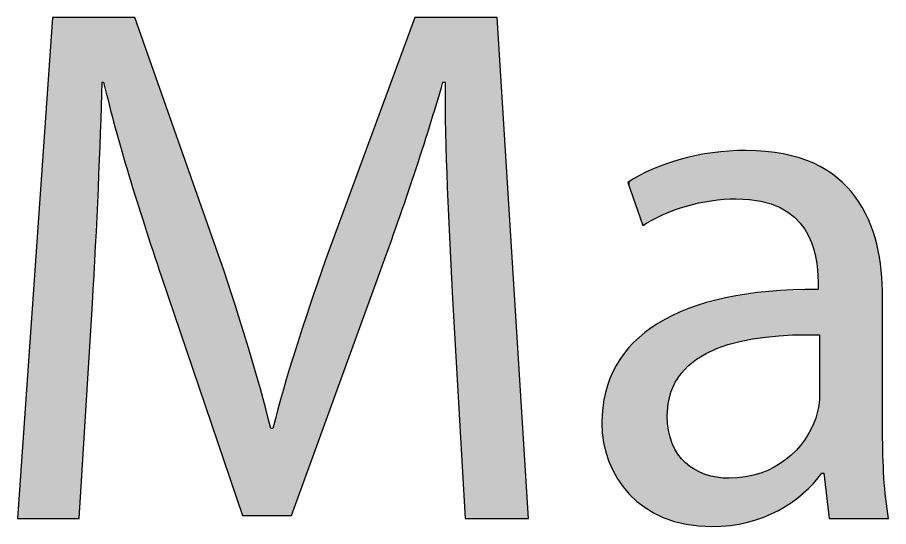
# Model space of a CAD drawing. Extents: x 28 to 546, y -814 to -28.
# Drawn here: x 28.15 to 58.77, y -46.67 to -28.79 of the extents above; entities that cross this region are included whole.
import ezdxf

# ---------------------------------------------------------------- set-up
doc = ezdxf.new("R2010")
doc.units = 0
doc.layers.add('LAYER_1', color=7, linetype='CONTINUOUS')

# ---------------------------------------------------------------- blocks, each defined once
blk = doc.blocks.new('*U5')
at = {"layer": 'LAYER_1', "color": 250}
for points in [[(29.376, -46.383), (28.149, -46.383), (29.376, -28.787)], [(31.177, -31.058), (31.177, -28.787), (32.068, -34.331)], [(32.068, -34.331), (32.068, -28.787), (32.274, -34.972)], [(32.274, -34.972), (32.274, -28.787), (33.214, -37.898)], [(42.106, -34.263), (40.889, -32.12), (42.106, -28.814)], [(42.116, -34.231), (42.106, -28.814), (42.116, -28.787)], [(43.187, -31.058), (43.187, -28.787), (43.258, -34.759)], [(43.258, -34.759), (43.258, -28.787), (43.448, -38.655)], [(43.448, -38.655), (43.448, -28.787), (43.892, -46.383)], [(33.214, -37.898), (33.214, -31.451), (35.276, -43.972)], [(40.889, -37.742), (38.983, -37.298), (40.889, -32.12)], [(35.276, -43.972), (35.276, -37.298), (36.059, -46.279)], [(38.983, -42.979), (37.929, -40.427), (38.983, -37.298)], [(37.929, -45.875), (37.782, -40.941), (37.929, -40.427)], [(37.782, -46.279), (37.13, -43.224), (37.782, -40.941)]]:
    blk.add_solid(points, dxfattribs=at)
at = {"layer": 'LAYER_1', "color": 250, "extrusion": (0, 0, -1)}
for points in [[(-29.376, -46.383), (-29.376, -28.787), (-30.316, -46.383)], [(-30.316, -46.383), (-29.376, -28.787), (-30.316, -28.787)], [(-30.316, -46.383), (-30.316, -28.787), (-30.786, -38.838)], [(-30.786, -38.838), (-30.316, -28.787), (-30.786, -28.787)], [(-30.786, -38.838), (-30.786, -28.787), (-31.125, -31.058)], [(-31.125, -31.058), (-30.786, -28.787), (-31.125, -28.787)], [(-31.125, -31.058), (-31.125, -28.787), (-31.177, -31.058)], [(-31.177, -31.058), (-31.125, -28.787), (-31.177, -28.787)], [(-32.068, -34.331), (-31.177, -28.787), (-32.068, -28.787)], [(-32.274, -34.972), (-32.068, -28.787), (-32.274, -28.787)], [(-33.214, -37.898), (-32.274, -28.787), (-33.214, -31.451)], [(-42.106, -34.263), (-42.106, -28.814), (-42.116, -34.231)], [(-42.116, -34.231), (-42.116, -28.787), (-43.108, -31.058)], [(-43.108, -31.058), (-42.116, -28.787), (-43.108, -28.787)], [(-43.108, -31.058), (-43.108, -28.787), (-43.187, -31.058)], [(-43.187, -31.058), (-43.108, -28.787), (-43.187, -28.787)], [(-43.258, -34.759), (-43.187, -28.787), (-43.258, -28.787)], [(-43.448, -38.655), (-43.258, -28.787), (-43.448, -28.787)], [(-43.892, -46.383), (-43.448, -28.787), (-43.892, -28.787)], [(-43.892, -46.383), (-43.892, -28.787), (-45.014, -46.383)], [(-45.014, -46.383), (-43.892, -28.787), (-45.014, -28.787)], [(-45.014, -46.383), (-45.014, -28.787), (-46.111, -46.383)], [(-35.276, -43.972), (-33.214, -31.451), (-35.276, -37.298)], [(-40.889, -37.742), (-40.889, -32.12), (-42.106, -34.263)], [(-36.059, -46.279), (-35.276, -37.298), (-36.059, -39.73)], [(-38.983, -42.979), (-38.983, -37.298), (-40.889, -37.742)], [(-36.059, -46.279), (-36.059, -39.73), (-36.271, -46.279)], [(-36.271, -46.279), (-36.059, -39.73), (-36.271, -40.388)], [(-36.271, -46.279), (-36.271, -40.388), (-37.051, -46.279)], [(-37.051, -46.279), (-36.271, -40.388), (-37.051, -43.224)], [(-37.929, -45.875), (-37.929, -40.427), (-38.983, -42.979)], [(-37.782, -46.279), (-37.782, -40.941), (-37.929, -45.875)], [(-37.051, -46.279), (-37.051, -43.224), (-37.13, -46.279)], [(-37.13, -46.279), (-37.051, -43.224), (-37.13, -43.224)], [(-37.13, -46.279), (-37.13, -43.224), (-37.782, -46.279)]]:
    blk.add_solid(points, dxfattribs=at)
blk = doc.blocks.new('*U6')
at = {"layer": 'LAYER_1', "color": 250}
for points in [[(51.956, -35.349), (51.788, -33.703), (51.956, -33.669)], [(52.023, -35.334), (51.956, -33.669), (52.023, -33.655)], [(52.323, -35.269), (52.023, -33.655), (52.323, -33.594)], [(52.358, -35.261), (52.323, -33.594), (52.358, -33.586)], [(52.534, -35.223), (52.358, -33.586), (52.534, -33.55)], [(52.557, -35.221), (52.534, -33.55), (52.557, -33.546)], [(52.584, -35.219), (52.557, -33.546), (52.584, -33.54)], [(52.727, -35.209), (52.584, -33.54), (52.727, -33.53)], [(53.044, -35.185), (52.727, -33.53), (53.044, -33.509)], [(52.727, -35.209), (52.727, -33.53), (52.727, -33.53)], [(53.125, -35.179), (53.044, -33.509), (53.125, -33.503)], [(53.158, -35.177), (53.125, -33.503), (53.158, -33.501)], [(53.211, -35.173), (53.158, -33.501), (53.211, -33.497)], [(53.419, -35.157), (53.211, -33.497), (53.419, -33.483)], [(53.459, -35.161), (53.419, -33.483), (53.459, -33.481)], [(53.419, -35.157), (53.419, -33.483), (53.459, -35.161)], [(53.548, -35.169), (53.459, -33.481), (53.548, -33.474)], [(53.459, -35.161), (53.459, -33.481), (53.548, -35.169)], [(53.746, -35.188), (53.548, -33.474), (53.746, -33.461)], [(53.548, -35.169), (53.548, -33.474), (53.746, -35.188)], [(53.758, -35.189), (53.746, -33.461), (53.758, -33.46)], [(53.746, -35.188), (53.746, -33.461), (53.758, -35.189)], [(53.758, -35.189), (53.758, -33.46), (53.822, -35.196)], [(53.822, -35.196), (53.822, -33.463), (53.991, -35.212)], [(53.991, -35.212), (53.991, -33.47), (54.019, -35.214)], [(54.019, -35.214), (54.019, -33.472), (54.277, -35.239)], [(54.277, -35.239), (54.277, -33.483), (54.284, -35.24)], [(54.284, -35.24), (54.284, -33.483), (54.386, -35.274)], [(54.386, -35.274), (54.386, -33.488), (54.449, -35.295)], [(54.449, -35.295), (54.449, -33.49), (54.449, -35.295)], [(54.449, -35.295), (54.449, -33.49), (54.521, -35.32)], [(54.521, -35.32), (54.521, -33.501), (54.562, -35.334)], [(54.562, -35.334), (54.562, -33.506), (54.751, -35.397)], [(54.751, -35.397), (54.751, -33.533), (54.9, -35.448)], [(54.9, -35.448), (54.9, -33.554), (54.958, -35.467)], [(54.958, -35.467), (54.958, -33.562), (55.074, -35.545)], [(55.074, -35.545), (55.074, -33.578), (55.165, -35.606)], [(55.165, -35.606), (55.165, -33.601), (55.364, -35.74)], [(55.364, -35.74), (55.364, -33.651), (55.393, -35.76)], [(55.393, -35.76), (55.393, -33.659), (55.463, -35.807)], [(55.463, -35.807), (55.463, -33.677), (55.519, -35.872)], [(50.852, -35.708), (50.661, -34.054), (50.852, -33.987)], [(50.874, -35.7), (50.852, -33.987), (50.874, -33.979)], [(50.991, -35.657), (50.874, -33.979), (50.991, -33.938)], [(51.002, -35.653), (50.991, -33.938), (51.002, -33.934)], [(51.023, -35.646), (51.002, -33.934), (51.023, -33.927)], [(51.036, -35.641), (51.023, -33.927), (51.036, -33.922)], [(51.09, -35.621), (51.036, -33.922), (51.09, -33.903)], [(51.118, -35.611), (51.09, -33.903), (51.118, -33.893)], [(51.164, -35.594), (51.118, -33.893), (51.164, -33.877)], [(51.173, -35.591), (51.164, -33.877), (51.173, -33.874)], [(51.257, -35.561), (51.173, -33.874), (51.257, -33.844)], [(51.27, -35.556), (51.257, -33.844), (51.27, -33.84)], [(51.367, -35.521), (51.27, -33.84), (51.367, -33.806)], [(51.474, -35.481), (51.367, -33.806), (51.474, -33.768)], [(51.477, -35.48), (51.474, -33.768), (51.477, -33.767)], [(51.493, -35.475), (51.477, -33.767), (51.493, -33.764)], [(51.634, -35.423), (51.493, -33.764), (51.634, -33.735)], [(51.657, -35.415), (51.634, -33.735), (51.657, -33.73)], [(51.666, -35.412), (51.657, -33.73), (51.666, -33.728)], [(51.727, -35.398), (51.666, -33.728), (51.727, -33.716)], [(51.741, -35.395), (51.727, -33.716), (51.741, -33.713)], [(51.788, -35.385), (51.741, -33.713), (51.788, -33.703)], [(55.519, -35.872), (55.519, -33.691), (55.636, -36.009)], [(55.636, -36.009), (55.636, -33.72), (55.773, -36.169)], [(55.773, -36.169), (55.773, -33.772), (55.812, -36.214)], [(55.812, -36.214), (55.812, -33.787), (55.824, -36.227)], [(55.824, -36.227), (55.824, -33.792), (56.044, -36.658)], [(56.044, -36.658), (56.044, -33.875), (56.063, -36.697)], [(56.063, -36.697), (56.063, -33.883), (56.127, -36.914)], [(56.127, -36.914), (56.127, -33.907), (56.139, -36.956)], [(56.139, -36.956), (56.139, -33.912), (56.205, -37.184)], [(56.205, -37.184), (56.205, -33.947), (56.212, -37.258)], [(56.212, -37.258), (56.212, -33.951), (56.29, -38.081)], [(50.206, -36.055), (50.129, -34.304), (50.206, -34.263)], [(50.21, -36.053), (50.206, -34.263), (50.21, -34.261)], [(50.472, -35.912), (50.21, -34.261), (50.472, -34.121)], [(50.661, -35.811), (50.472, -34.121), (50.661, -34.054)], [(56.499, -44.791), (56.499, -34.104), (56.584, -45.531)], [(56.584, -45.531), (56.584, -34.149), (56.682, -46.383)], [(49.666, -34.753), (49.607, -34.583), (49.666, -34.551)], [(49.81, -35.171), (49.666, -34.551), (49.81, -34.474)], [(49.666, -34.753), (49.666, -34.551), (49.81, -35.171)], [(50.129, -36.097), (49.81, -34.474), (50.129, -34.304)], [(49.81, -35.171), (49.81, -34.474), (50.129, -36.097)], [(53.419, -40.199), (53.211, -38.611), (53.419, -38.58)], [(53.459, -40.189), (53.419, -38.58), (53.459, -38.574)], [(53.548, -40.165), (53.459, -38.574), (53.548, -38.561)], [(53.746, -40.126), (53.548, -38.561), (53.746, -38.532)], [(53.758, -40.123), (53.746, -38.532), (53.758, -38.53)], [(53.822, -40.111), (53.758, -38.53), (53.822, -38.521)], [(53.991, -40.077), (53.822, -38.521), (53.991, -38.496)], [(54.019, -40.073), (53.991, -38.496), (54.019, -38.492)], [(54.277, -40.037), (54.019, -38.492), (54.277, -38.453)], [(54.284, -40.036), (54.277, -38.453), (54.284, -38.452)], [(54.386, -40.021), (54.284, -38.452), (54.386, -38.437)], [(54.449, -40.012), (54.386, -38.437), (54.449, -38.428)], [(54.521, -40.007), (54.449, -38.428), (54.521, -38.417)], [(54.449, -40.012), (54.449, -38.428), (54.449, -38.428)], [(54.562, -40.004), (54.521, -38.417), (54.562, -38.411)], [(54.751, -39.99), (54.562, -38.411), (54.751, -38.404)], [(54.9, -39.978), (54.751, -38.404), (54.9, -38.398)], [(54.958, -39.974), (54.9, -38.398), (54.958, -38.395)], [(55.074, -39.965), (54.958, -38.395), (55.074, -38.391)], [(55.165, -39.958), (55.074, -38.391), (55.165, -38.387)], [(55.364, -39.944), (55.165, -38.387), (55.364, -38.379)], [(55.393, -39.941), (55.364, -38.379), (55.393, -38.378)], [(55.463, -39.941), (55.393, -38.378), (55.463, -38.375)], [(55.519, -39.94), (55.463, -38.375), (55.519, -38.373)], [(55.636, -39.94), (55.519, -38.373), (55.636, -38.368)], [(55.773, -39.939), (55.636, -38.368), (55.773, -38.363)], [(55.812, -39.938), (55.773, -38.363), (55.812, -38.361)], [(55.824, -39.938), (55.812, -38.361), (55.824, -38.361)], [(56.044, -39.937), (55.824, -38.361), (56.044, -38.352)], [(56.063, -39.937), (56.044, -38.352), (56.063, -38.351)], [(56.127, -39.936), (56.063, -38.351), (56.127, -38.349)], [(56.139, -39.936), (56.127, -38.349), (56.139, -38.348)], [(56.205, -39.936), (56.139, -38.348), (56.205, -38.346)], [(56.212, -39.936), (56.205, -38.346), (56.212, -38.345)], [(56.29, -39.935), (56.212, -38.345), (56.29, -38.342)], [(52.323, -40.608), (52.023, -38.931), (52.323, -38.844)], [(52.358, -40.587), (52.323, -38.844), (52.358, -38.834)], [(52.534, -40.506), (52.358, -38.834), (52.534, -38.783)], [(52.557, -40.495), (52.534, -38.783), (52.557, -38.776)], [(52.584, -40.483), (52.557, -38.776), (52.584, -38.769)], [(52.727, -40.418), (52.584, -38.769), (52.727, -38.727)], [(53.044, -40.306), (52.727, -38.727), (53.044, -38.636)], [(52.727, -40.417), (52.727, -38.727), (52.727, -38.727)], [(53.125, -40.278), (53.044, -38.636), (53.125, -38.624)], [(53.158, -40.269), (53.125, -38.624), (53.158, -38.619)], [(53.211, -40.255), (53.158, -38.619), (53.211, -38.611)], [(51.367, -41.456), (51.27, -39.215), (51.367, -39.173)], [(51.474, -41.293), (51.367, -39.173), (51.474, -39.127)], [(51.477, -41.29), (51.474, -39.127), (51.477, -39.126)], [(51.493, -41.274), (51.477, -39.126), (51.493, -39.119)], [(51.634, -41.123), (51.493, -39.119), (51.634, -39.058)], [(51.657, -41.098), (51.634, -39.058), (51.657, -39.048)], [(51.666, -41.088), (51.657, -39.048), (51.666, -39.044)], [(51.727, -41.022), (51.666, -39.044), (51.727, -39.018)], [(51.741, -41.011), (51.727, -39.018), (51.741, -39.012)], [(51.788, -40.974), (51.741, -39.012), (51.788, -38.999)], [(51.956, -40.841), (51.788, -38.999), (51.956, -38.95)], [(52.023, -40.788), (51.956, -38.95), (52.023, -38.931)], [(50.852, -46.349), (50.661, -39.537), (50.852, -39.432)], [(50.874, -46.36), (50.852, -39.432), (50.874, -39.42)], [(50.852, -46.349), (50.852, -39.432), (50.874, -46.36)], [(50.991, -46.394), (50.874, -39.42), (50.991, -39.356)], [(50.874, -46.36), (50.874, -39.42), (50.991, -46.394)], [(51.002, -42.627), (50.991, -39.356), (51.002, -39.35)], [(51.023, -42.343), (51.002, -39.35), (51.023, -39.338)], [(51.036, -42.292), (51.023, -39.338), (51.036, -39.331)], [(51.09, -42.067), (51.036, -39.331), (51.09, -39.302)], [(51.118, -41.951), (51.09, -39.302), (51.118, -39.286)], [(51.164, -41.845), (51.118, -39.286), (51.164, -39.261)], [(51.173, -41.825), (51.164, -39.261), (51.173, -39.256)], [(51.257, -41.632), (51.173, -39.256), (51.257, -39.22)], [(51.27, -41.602), (51.257, -39.22), (51.27, -39.215)], [(50.472, -46.145), (50.21, -39.85), (50.472, -39.668)], [(50.661, -46.246), (50.472, -39.668), (50.661, -39.537)], [(50.472, -46.145), (50.472, -39.668), (50.661, -46.246)], [(50.661, -46.246), (50.661, -39.537), (50.852, -46.349)], [(50.129, -45.935), (49.81, -40.205), (50.129, -39.922)], [(50.206, -46.001), (50.129, -39.922), (50.206, -39.853)], [(50.129, -45.935), (50.129, -39.922), (50.206, -46.001)], [(50.21, -46.004), (50.206, -39.853), (50.21, -39.85)], [(50.206, -46.001), (50.206, -39.853), (50.21, -46.004)], [(50.21, -46.004), (50.21, -39.85), (50.472, -46.145)], [(49.666, -45.541), (49.607, -40.438), (49.666, -40.371)], [(49.81, -45.664), (49.666, -40.371), (49.81, -40.205)], [(49.666, -45.541), (49.666, -40.371), (49.81, -45.664)], [(49.81, -45.664), (49.81, -40.205), (50.129, -45.935)], [(49.472, -45.291), (49.241, -40.943), (49.472, -40.593)], [(49.607, -45.465), (49.472, -40.593), (49.607, -40.438)], [(49.472, -45.291), (49.472, -40.593), (49.607, -45.465)], [(49.607, -45.465), (49.607, -40.438), (49.666, -45.541)], [(49.194, -44.897), (48.976, -41.471), (49.194, -41.015)], [(49.241, -44.993), (49.194, -41.015), (49.241, -40.943)], [(49.194, -44.897), (49.194, -41.015), (49.241, -44.993)], [(49.241, -44.993), (49.241, -40.943), (49.472, -45.291)], [(48.937, -44.379), (48.82, -41.961), (48.937, -41.593)], [(48.976, -44.458), (48.937, -41.593), (48.976, -41.471)], [(48.937, -44.379), (48.937, -41.593), (48.976, -44.458)], [(48.976, -44.458), (48.976, -41.471), (49.194, -44.897)], [(48.82, -43.956), (48.754, -42.322), (48.82, -41.961)], [(48.82, -43.956), (48.82, -41.961), (48.937, -44.379)], [(56.343, -44.888), (56.307, -42.493), (56.343, -42.128)], [(48.725, -43.394), (48.693, -43.041), (48.725, -42.485)], [(48.754, -43.722), (48.725, -42.485), (48.754, -42.322)], [(48.725, -43.394), (48.725, -42.485), (48.754, -43.722)], [(48.754, -43.722), (48.754, -42.322), (48.82, -43.956)], [(56.29, -44.953), (56.212, -42.859), (56.29, -42.556)], [(56.307, -44.933), (56.29, -42.556), (56.307, -42.493)], [(50.991, -46.394), (50.991, -42.78), (51.002, -46.398)], [(56.212, -45.05), (56.205, -42.875), (56.212, -42.859)], [(51.002, -46.398), (51.002, -43.05), (51.023, -46.404)], [(56.127, -45.156), (56.063, -43.21), (56.127, -43.061)], [(56.139, -45.141), (56.127, -43.061), (56.139, -43.032)], [(56.205, -45.059), (56.139, -43.032), (56.205, -42.875)], [(51.023, -46.404), (51.023, -43.209), (51.036, -46.408)], [(51.036, -46.408), (51.036, -43.302), (51.09, -46.424)], [(56.044, -45.238), (55.824, -43.621), (56.044, -43.257)], [(56.063, -45.218), (56.044, -43.257), (56.063, -43.21)], [(51.09, -46.424), (51.09, -43.535), (51.118, -46.432)], [(51.118, -46.432), (51.118, -43.616), (51.164, -46.445)], [(51.164, -46.445), (51.164, -43.751), (51.173, -46.448)], [(51.173, -46.448), (51.173, -43.77), (51.257, -46.472)], [(55.773, -45.503), (55.636, -43.855), (55.773, -43.688)], [(55.812, -45.465), (55.773, -43.688), (55.812, -43.641)], [(55.824, -45.453), (55.812, -43.641), (55.824, -43.621)], [(51.257, -46.472), (51.257, -43.948), (51.27, -46.476)], [(51.27, -46.476), (51.27, -43.97), (51.367, -46.504)], [(55.463, -45.744), (55.393, -44.112), (55.463, -44.048)], [(55.519, -45.701), (55.463, -44.048), (55.519, -43.998)], [(55.636, -45.609), (55.519, -43.998), (55.636, -43.855)], [(51.367, -46.504), (51.367, -44.128), (51.474, -46.536)], [(51.474, -46.536), (51.474, -44.267), (51.477, -46.537)], [(51.477, -46.537), (51.477, -44.27), (51.493, -46.541)], [(51.493, -46.541), (51.493, -44.29), (51.634, -46.583)], [(55.074, -45.997), (54.958, -44.452), (55.074, -44.376)], [(55.165, -45.942), (55.074, -44.376), (55.165, -44.317)], [(55.364, -45.821), (55.165, -44.317), (55.364, -44.138)], [(55.393, -45.799), (55.364, -44.138), (55.393, -44.112)], [(51.634, -46.583), (51.634, -44.435), (51.657, -46.589)], [(51.657, -46.589), (51.657, -44.454), (51.666, -46.59)], [(51.666, -46.59), (51.666, -44.462), (51.727, -46.596)], [(51.727, -46.596), (51.727, -44.512), (51.741, -46.597)], [(51.741, -46.597), (51.741, -44.523), (51.788, -46.601)], [(51.788, -46.601), (51.788, -44.562), (51.956, -46.616)], [(51.956, -46.616), (51.956, -44.672), (52.023, -46.622)], [(52.023, -46.622), (52.023, -44.703), (52.323, -46.649)], [(54.521, -46.275), (54.449, -44.727), (54.521, -44.699)], [(54.562, -46.257), (54.521, -44.699), (54.562, -44.679)], [(54.751, -46.171), (54.562, -44.679), (54.751, -44.587)], [(54.9, -46.103), (54.751, -44.587), (54.9, -44.489)], [(54.958, -46.068), (54.9, -44.489), (54.958, -44.452)], [(52.323, -46.649), (52.323, -44.84), (52.358, -46.652)], [(52.358, -46.652), (52.358, -44.849), (52.534, -46.668)], [(52.534, -46.668), (52.534, -44.892), (52.557, -46.67)], [(53.211, -46.63), (53.158, -44.973), (53.211, -44.971)], [(53.419, -46.592), (53.211, -44.971), (53.419, -44.963)], [(53.459, -46.584), (53.419, -44.963), (53.459, -44.961)], [(53.548, -46.567), (53.459, -44.961), (53.548, -44.951)], [(53.746, -46.53), (53.548, -44.951), (53.746, -44.927)], [(53.758, -46.528), (53.746, -44.927), (53.758, -44.924)], [(53.822, -46.516), (53.758, -44.924), (53.822, -44.911)], [(53.991, -46.463), (53.822, -44.911), (53.991, -44.876)], [(54.019, -46.454), (53.991, -44.876), (54.019, -44.87)], [(54.277, -46.372), (54.019, -44.87), (54.277, -44.794)], [(54.284, -46.369), (54.277, -44.794), (54.284, -44.791)], [(54.386, -46.337), (54.284, -44.791), (54.386, -44.751)], [(54.449, -46.308), (54.386, -44.751), (54.449, -44.727)], [(54.449, -46.308), (54.449, -44.727), (54.449, -44.727)]]:
    blk.add_solid(points, dxfattribs=at)
at = {"layer": 'LAYER_1', "color": 250, "extrusion": (0, 0, -1)}
for points in [[(-51.956, -35.349), (-51.956, -33.669), (-52.023, -35.334)], [(-52.023, -35.334), (-52.023, -33.655), (-52.323, -35.269)], [(-52.323, -35.269), (-52.323, -33.594), (-52.358, -35.261)], [(-52.358, -35.261), (-52.358, -33.586), (-52.534, -35.223)], [(-52.534, -35.223), (-52.534, -33.55), (-52.557, -35.221)], [(-52.557, -35.221), (-52.557, -33.546), (-52.584, -35.219)], [(-52.584, -35.219), (-52.584, -33.54), (-52.727, -35.209)], [(-52.727, -35.209), (-52.727, -33.53), (-52.727, -35.209)], [(-52.727, -35.209), (-52.727, -33.53), (-53.044, -35.185)], [(-53.044, -35.185), (-53.044, -33.509), (-53.125, -35.179)], [(-53.125, -35.179), (-53.125, -33.503), (-53.158, -35.177)], [(-53.158, -35.177), (-53.158, -33.501), (-53.211, -35.173)], [(-53.211, -35.173), (-53.211, -33.497), (-53.419, -35.157)], [(-53.822, -35.196), (-53.758, -33.46), (-53.822, -33.463)], [(-53.991, -35.212), (-53.822, -33.463), (-53.991, -33.47)], [(-54.019, -35.214), (-53.991, -33.47), (-54.019, -33.472)], [(-54.277, -35.239), (-54.019, -33.472), (-54.277, -33.483)], [(-54.284, -35.24), (-54.277, -33.483), (-54.284, -33.483)], [(-54.386, -35.274), (-54.284, -33.483), (-54.386, -33.488)], [(-54.449, -35.295), (-54.386, -33.488), (-54.449, -33.49)], [(-54.449, -35.295), (-54.449, -33.49), (-54.449, -33.49)], [(-54.521, -35.32), (-54.449, -33.49), (-54.521, -33.501)], [(-54.562, -35.334), (-54.521, -33.501), (-54.562, -33.506)], [(-54.751, -35.397), (-54.562, -33.506), (-54.751, -33.533)], [(-54.9, -35.448), (-54.751, -33.533), (-54.9, -33.554)], [(-54.958, -35.467), (-54.9, -33.554), (-54.958, -33.562)], [(-55.074, -35.545), (-54.958, -33.562), (-55.074, -33.578)], [(-55.165, -35.606), (-55.074, -33.578), (-55.165, -33.601)], [(-55.364, -35.74), (-55.165, -33.601), (-55.364, -33.651)], [(-55.393, -35.76), (-55.364, -33.651), (-55.393, -33.659)], [(-55.463, -35.807), (-55.393, -33.659), (-55.463, -33.677)], [(-55.519, -35.872), (-55.463, -33.677), (-55.519, -33.691)], [(-50.852, -35.708), (-50.852, -33.987), (-50.874, -35.7)], [(-50.874, -35.7), (-50.874, -33.979), (-50.991, -35.657)], [(-50.991, -35.657), (-50.991, -33.938), (-51.002, -35.653)], [(-51.002, -35.653), (-51.002, -33.934), (-51.023, -35.646)], [(-51.023, -35.646), (-51.023, -33.927), (-51.036, -35.641)], [(-51.036, -35.641), (-51.036, -33.922), (-51.09, -35.621)], [(-51.09, -35.621), (-51.09, -33.903), (-51.118, -35.611)], [(-51.118, -35.611), (-51.118, -33.893), (-51.164, -35.594)], [(-51.164, -35.594), (-51.164, -33.877), (-51.173, -35.591)], [(-51.173, -35.591), (-51.173, -33.874), (-51.257, -35.561)], [(-51.257, -35.561), (-51.257, -33.844), (-51.27, -35.556)], [(-51.27, -35.556), (-51.27, -33.84), (-51.367, -35.521)], [(-51.367, -35.521), (-51.367, -33.806), (-51.474, -35.481)], [(-51.474, -35.481), (-51.474, -33.768), (-51.477, -35.48)], [(-51.477, -35.48), (-51.477, -33.767), (-51.493, -35.475)], [(-51.493, -35.475), (-51.493, -33.764), (-51.634, -35.423)], [(-51.634, -35.423), (-51.634, -33.735), (-51.657, -35.415)], [(-51.657, -35.415), (-51.657, -33.73), (-51.666, -35.412)], [(-51.666, -35.412), (-51.666, -33.728), (-51.727, -35.398)], [(-51.727, -35.398), (-51.727, -33.716), (-51.741, -35.395)], [(-51.741, -35.395), (-51.741, -33.713), (-51.788, -35.385)], [(-51.788, -35.385), (-51.788, -33.703), (-51.956, -35.349)], [(-55.636, -36.009), (-55.519, -33.691), (-55.636, -33.72)], [(-55.773, -36.169), (-55.636, -33.72), (-55.773, -33.772)], [(-55.812, -36.214), (-55.773, -33.772), (-55.812, -33.787)], [(-55.824, -36.227), (-55.812, -33.787), (-55.824, -33.792)], [(-56.044, -36.658), (-55.824, -33.792), (-56.044, -33.875)], [(-56.063, -36.697), (-56.044, -33.875), (-56.063, -33.883)], [(-56.127, -36.914), (-56.063, -33.883), (-56.127, -33.907)], [(-56.139, -36.956), (-56.127, -33.907), (-56.139, -33.912)], [(-56.205, -37.184), (-56.139, -33.912), (-56.205, -33.947)], [(-56.212, -37.258), (-56.205, -33.947), (-56.212, -33.951)], [(-56.29, -38.081), (-56.212, -33.951), (-56.29, -33.992)], [(-50.206, -36.055), (-50.206, -34.263), (-50.21, -36.053)], [(-50.21, -36.053), (-50.21, -34.261), (-50.472, -35.912)], [(-50.472, -35.912), (-50.472, -34.121), (-50.661, -35.811)], [(-50.661, -35.811), (-50.661, -34.054), (-50.852, -35.708)], [(-56.29, -39.935), (-56.29, -33.992), (-56.307, -39.935)], [(-56.307, -39.935), (-56.29, -33.992), (-56.307, -34.001)], [(-56.307, -39.935), (-56.307, -34.001), (-56.343, -39.935)], [(-56.343, -39.935), (-56.307, -34.001), (-56.343, -34.02)], [(-56.343, -44.888), (-56.343, -34.02), (-56.421, -44.791)], [(-56.421, -44.791), (-56.343, -34.02), (-56.421, -34.062)], [(-56.421, -44.791), (-56.421, -34.062), (-56.499, -44.791)], [(-56.499, -44.791), (-56.421, -34.062), (-56.499, -34.104)], [(-56.584, -45.531), (-56.499, -34.104), (-56.584, -34.149)], [(-56.682, -46.383), (-56.584, -34.149), (-56.682, -34.219)], [(-56.682, -46.383), (-56.682, -34.219), (-56.976, -46.383)], [(-56.976, -46.383), (-56.682, -34.219), (-56.976, -34.428)], [(-50.129, -36.097), (-50.129, -34.304), (-50.206, -36.055)], [(-56.976, -46.383), (-56.976, -34.428), (-57.317, -46.383)], [(-57.317, -46.383), (-56.976, -34.428), (-57.317, -34.745)], [(-57.317, -46.383), (-57.317, -34.745), (-57.609, -46.383)], [(-57.609, -46.383), (-57.317, -34.745), (-57.609, -35.095)], [(-57.609, -46.383), (-57.609, -35.095), (-58.061, -46.383)], [(-58.061, -46.383), (-57.609, -35.095), (-58.061, -35.881)], [(-58.061, -46.383), (-58.061, -35.881), (-58.355, -46.383)], [(-58.355, -46.383), (-58.061, -35.881), (-58.355, -36.753)], [(-58.355, -46.383), (-58.355, -36.753), (-58.514, -46.383)], [(-58.514, -46.383), (-58.355, -36.753), (-58.514, -37.68)], [(-58.514, -46.383), (-58.514, -37.68), (-58.562, -46.383)], [(-58.562, -46.383), (-58.514, -37.68), (-58.562, -38.629)], [(-53.419, -40.199), (-53.419, -38.58), (-53.459, -40.189)], [(-53.459, -40.189), (-53.459, -38.574), (-53.548, -40.165)], [(-53.548, -40.165), (-53.548, -38.561), (-53.746, -40.126)], [(-53.746, -40.126), (-53.746, -38.532), (-53.758, -40.123)], [(-53.758, -40.123), (-53.758, -38.53), (-53.822, -40.111)], [(-53.822, -40.111), (-53.822, -38.521), (-53.991, -40.077)], [(-53.991, -40.077), (-53.991, -38.496), (-54.019, -40.073)], [(-54.019, -40.073), (-54.019, -38.492), (-54.277, -40.037)], [(-54.277, -40.037), (-54.277, -38.453), (-54.284, -40.036)], [(-54.284, -40.036), (-54.284, -38.452), (-54.386, -40.021)], [(-54.386, -40.021), (-54.386, -38.437), (-54.449, -40.012)], [(-54.449, -40.012), (-54.449, -38.428), (-54.449, -40.012)], [(-54.449, -40.012), (-54.449, -38.428), (-54.521, -40.007)], [(-54.521, -40.007), (-54.521, -38.417), (-54.562, -40.004)], [(-54.562, -40.004), (-54.562, -38.411), (-54.751, -39.99)], [(-54.751, -39.99), (-54.751, -38.404), (-54.9, -39.978)], [(-54.9, -39.978), (-54.9, -38.398), (-54.958, -39.974)], [(-54.958, -39.974), (-54.958, -38.395), (-55.074, -39.965)], [(-55.074, -39.965), (-55.074, -38.391), (-55.165, -39.958)], [(-55.165, -39.958), (-55.165, -38.387), (-55.364, -39.944)], [(-55.364, -39.944), (-55.364, -38.379), (-55.393, -39.941)], [(-55.393, -39.941), (-55.393, -38.378), (-55.463, -39.941)], [(-55.463, -39.941), (-55.463, -38.375), (-55.519, -39.94)], [(-55.519, -39.94), (-55.519, -38.373), (-55.636, -39.94)], [(-55.636, -39.94), (-55.636, -38.368), (-55.773, -39.939)], [(-55.773, -39.939), (-55.773, -38.363), (-55.812, -39.938)], [(-55.812, -39.938), (-55.812, -38.361), (-55.824, -39.938)], [(-55.824, -39.938), (-55.824, -38.361), (-56.044, -39.937)], [(-56.044, -39.937), (-56.044, -38.352), (-56.063, -39.937)], [(-56.063, -39.937), (-56.063, -38.351), (-56.127, -39.936)], [(-56.127, -39.936), (-56.127, -38.349), (-56.139, -39.936)], [(-56.139, -39.936), (-56.139, -38.348), (-56.205, -39.936)], [(-56.205, -39.936), (-56.205, -38.346), (-56.212, -39.936)], [(-56.212, -39.936), (-56.212, -38.345), (-56.29, -39.935)], [(-52.323, -40.608), (-52.323, -38.844), (-52.358, -40.587)], [(-52.358, -40.587), (-52.358, -38.834), (-52.534, -40.506)], [(-52.534, -40.506), (-52.534, -38.783), (-52.557, -40.495)], [(-52.557, -40.495), (-52.557, -38.776), (-52.584, -40.483)], [(-52.584, -40.483), (-52.584, -38.769), (-52.727, -40.418)], [(-52.727, -40.418), (-52.727, -38.727), (-52.727, -40.417)], [(-52.727, -40.417), (-52.727, -38.727), (-53.044, -40.306)], [(-53.044, -40.306), (-53.044, -38.636), (-53.125, -40.278)], [(-53.125, -40.278), (-53.125, -38.624), (-53.158, -40.269)], [(-53.158, -40.269), (-53.158, -38.619), (-53.211, -40.255)], [(-53.211, -40.255), (-53.211, -38.611), (-53.419, -40.199)], [(-51.367, -41.456), (-51.367, -39.173), (-51.474, -41.293)], [(-51.474, -41.293), (-51.474, -39.127), (-51.477, -41.29)], [(-51.477, -41.29), (-51.477, -39.126), (-51.493, -41.274)], [(-51.493, -41.274), (-51.493, -39.119), (-51.634, -41.123)], [(-51.634, -41.123), (-51.634, -39.058), (-51.657, -41.098)], [(-51.657, -41.098), (-51.657, -39.048), (-51.666, -41.088)], [(-51.666, -41.088), (-51.666, -39.044), (-51.727, -41.022)], [(-51.727, -41.022), (-51.727, -39.018), (-51.741, -41.011)], [(-51.741, -41.011), (-51.741, -39.012), (-51.788, -40.974)], [(-51.788, -40.974), (-51.788, -38.999), (-51.956, -40.841)], [(-51.956, -40.841), (-51.956, -38.95), (-52.023, -40.788)], [(-52.023, -40.788), (-52.023, -38.931), (-52.323, -40.608)], [(-50.991, -42.78), (-50.991, -39.356), (-51.002, -42.627)], [(-51.002, -42.627), (-51.002, -39.35), (-51.023, -42.343)], [(-51.023, -42.343), (-51.023, -39.338), (-51.036, -42.292)], [(-51.036, -42.292), (-51.036, -39.331), (-51.09, -42.067)], [(-51.09, -42.067), (-51.09, -39.302), (-51.118, -41.951)], [(-51.118, -41.951), (-51.118, -39.286), (-51.164, -41.845)], [(-51.164, -41.845), (-51.164, -39.261), (-51.173, -41.825)], [(-51.173, -41.825), (-51.173, -39.256), (-51.257, -41.632)], [(-51.257, -41.632), (-51.257, -39.22), (-51.27, -41.602)], [(-51.27, -41.602), (-51.27, -39.215), (-51.367, -41.456)], [(-56.29, -44.953), (-56.29, -42.556), (-56.307, -44.933)], [(-56.307, -44.933), (-56.307, -42.493), (-56.343, -44.888)], [(-51.002, -46.398), (-50.991, -42.78), (-51.002, -43.05)], [(-56.212, -45.05), (-56.212, -42.859), (-56.29, -44.953)], [(-51.023, -46.404), (-51.002, -43.05), (-51.023, -43.209)], [(-56.127, -45.156), (-56.127, -43.061), (-56.139, -45.141)], [(-56.139, -45.141), (-56.139, -43.032), (-56.205, -45.059)], [(-56.205, -45.059), (-56.205, -42.875), (-56.212, -45.05)], [(-51.036, -46.408), (-51.023, -43.209), (-51.036, -43.302)], [(-51.09, -46.424), (-51.036, -43.302), (-51.09, -43.535)], [(-56.044, -45.238), (-56.044, -43.257), (-56.063, -45.218)], [(-56.063, -45.218), (-56.063, -43.21), (-56.127, -45.156)], [(-58.562, -46.383), (-58.562, -43.355), (-58.607, -46.383)], [(-58.607, -46.383), (-58.562, -43.355), (-58.607, -44.957)], [(-51.118, -46.432), (-51.09, -43.535), (-51.118, -43.616)], [(-51.164, -46.445), (-51.118, -43.616), (-51.164, -43.751)], [(-51.173, -46.448), (-51.164, -43.751), (-51.173, -43.77)], [(-51.257, -46.472), (-51.173, -43.77), (-51.257, -43.948)], [(-55.773, -45.503), (-55.773, -43.688), (-55.812, -45.465)], [(-55.812, -45.465), (-55.812, -43.641), (-55.824, -45.453)], [(-55.824, -45.453), (-55.824, -43.621), (-56.044, -45.238)], [(-51.27, -46.476), (-51.257, -43.948), (-51.27, -43.97)], [(-51.367, -46.504), (-51.27, -43.97), (-51.367, -44.128)], [(-55.463, -45.744), (-55.463, -44.048), (-55.519, -45.701)], [(-55.519, -45.701), (-55.519, -43.998), (-55.636, -45.609)], [(-55.636, -45.609), (-55.636, -43.855), (-55.773, -45.503)], [(-51.474, -46.536), (-51.367, -44.128), (-51.474, -44.267)], [(-51.477, -46.537), (-51.474, -44.267), (-51.477, -44.27)], [(-51.493, -46.541), (-51.477, -44.27), (-51.493, -44.29)], [(-51.634, -46.583), (-51.493, -44.29), (-51.634, -44.435)], [(-55.074, -45.997), (-55.074, -44.376), (-55.165, -45.942)], [(-55.165, -45.942), (-55.165, -44.317), (-55.364, -45.821)], [(-55.364, -45.821), (-55.364, -44.138), (-55.393, -45.799)], [(-55.393, -45.799), (-55.393, -44.112), (-55.463, -45.744)], [(-51.657, -46.589), (-51.634, -44.435), (-51.657, -44.454)], [(-51.666, -46.59), (-51.657, -44.454), (-51.666, -44.462)], [(-51.727, -46.596), (-51.666, -44.462), (-51.727, -44.512)], [(-51.741, -46.597), (-51.727, -44.512), (-51.741, -44.523)], [(-51.788, -46.601), (-51.741, -44.523), (-51.788, -44.562)], [(-51.956, -46.616), (-51.788, -44.562), (-51.956, -44.672)], [(-52.023, -46.622), (-51.956, -44.672), (-52.023, -44.703)], [(-52.323, -46.649), (-52.023, -44.703), (-52.323, -44.84)], [(-54.521, -46.275), (-54.521, -44.699), (-54.562, -46.257)], [(-54.562, -46.257), (-54.562, -44.679), (-54.751, -46.171)], [(-54.751, -46.171), (-54.751, -44.587), (-54.9, -46.103)], [(-54.9, -46.103), (-54.9, -44.489), (-54.958, -46.068)], [(-54.958, -46.068), (-54.958, -44.452), (-55.074, -45.997)], [(-52.358, -46.652), (-52.323, -44.84), (-52.358, -44.849)], [(-52.534, -46.668), (-52.358, -44.849), (-52.534, -44.892)], [(-52.557, -46.67), (-52.534, -44.892), (-52.557, -44.898)], [(-52.557, -46.67), (-52.557, -44.898), (-52.584, -46.669)], [(-52.584, -46.669), (-52.557, -44.898), (-52.584, -44.905)], [(-52.584, -46.669), (-52.584, -44.905), (-52.727, -46.66)], [(-52.727, -46.66), (-52.584, -44.905), (-52.727, -44.94)], [(-52.727, -46.66), (-52.727, -44.94), (-52.727, -46.66)], [(-52.727, -46.66), (-52.727, -44.94), (-52.727, -44.94)], [(-52.727, -46.66), (-52.727, -44.94), (-53.044, -46.641)], [(-53.044, -46.641), (-52.727, -44.94), (-53.044, -44.965)], [(-53.044, -46.641), (-53.044, -44.965), (-53.125, -46.636)], [(-53.125, -46.636), (-53.044, -44.965), (-53.125, -44.971)], [(-53.125, -46.636), (-53.125, -44.971), (-53.158, -46.634)], [(-53.158, -46.634), (-53.125, -44.971), (-53.158, -44.973)], [(-53.158, -46.634), (-53.158, -44.973), (-53.211, -46.63)], [(-53.211, -46.63), (-53.211, -44.971), (-53.419, -46.592)], [(-53.419, -46.592), (-53.419, -44.963), (-53.459, -46.584)], [(-53.459, -46.584), (-53.459, -44.961), (-53.548, -46.567)], [(-53.548, -46.567), (-53.548, -44.951), (-53.746, -46.53)], [(-53.746, -46.53), (-53.746, -44.927), (-53.758, -46.528)], [(-53.758, -46.528), (-53.758, -44.924), (-53.822, -46.516)], [(-53.822, -46.516), (-53.822, -44.911), (-53.991, -46.463)], [(-53.991, -46.463), (-53.991, -44.876), (-54.019, -46.454)], [(-54.019, -46.454), (-54.019, -44.87), (-54.277, -46.372)], [(-54.277, -46.372), (-54.277, -44.794), (-54.284, -46.369)], [(-54.284, -46.369), (-54.284, -44.791), (-54.386, -46.337)], [(-54.386, -46.337), (-54.386, -44.751), (-54.449, -46.308)], [(-54.449, -46.308), (-54.449, -44.727), (-54.449, -46.308)], [(-54.449, -46.308), (-54.449, -44.727), (-54.521, -46.275)], [(-58.607, -46.383), (-58.607, -44.957), (-58.771, -46.383)]]:
    blk.add_solid(points, dxfattribs=at)
blk = doc.blocks.new('BLOCK_2')
at = {"layer": 'LAYER_1'}
for points, knots in [([(43.448, -38.655), (43.317, -36.201), (43.161, -33.251), (43.187, -31.058), (43.187, -31.058), (43.108, -31.058), (43.108, -31.058), (42.508, -33.121), (41.777, -35.314), (40.889, -37.742), (40.889, -37.742), (37.782, -46.279), (37.782, -46.279), (37.782, -46.279), (36.059, -46.279), (36.059, -46.279), (36.059, -46.279), (33.214, -37.898), (33.214, -37.898), (32.378, -35.418), (31.673, -33.147), (31.177, -31.058), (31.177, -31.058), (31.125, -31.058), (31.125, -31.058), (31.073, -33.251), (30.942, -36.201), (30.786, -38.838), (30.786, -38.838), (30.316, -46.383), (30.316, -46.383), (30.316, -46.383), (28.149, -46.383), (28.149, -46.383), (28.149, -46.383), (29.376, -28.787), (29.376, -28.787), (29.376, -28.787), (32.274, -28.787), (32.274, -28.787), (32.274, -28.787), (35.276, -37.298), (35.276, -37.298), (36.007, -39.465), (36.608, -41.397), (37.051, -43.224), (37.051, -43.224), (37.13, -43.224), (37.13, -43.224), (37.574, -41.449), (38.2, -39.517), (38.983, -37.298), (38.983, -37.298), (42.116, -28.787), (42.116, -28.787), (42.116, -28.787), (45.014, -28.787), (45.014, -28.787), (45.014, -28.787), (46.111, -46.383), (46.111, -46.383), (46.111, -46.383), (43.892, -46.383), (43.892, -46.383), (43.892, -46.383), (43.448, -38.655), (43.448, -38.655)], [0, 0, 0, 0, 1, 1, 1, 2, 2, 2, 3, 3, 3, 4, 4, 4, 5, 5, 5, 6, 6, 6, 7, 7, 7, 8, 8, 8, 9, 9, 9, 10, 10, 10, 11, 11, 11, 12, 12, 12, 13, 13, 13, 14, 14, 14, 15, 15, 15, 16, 16, 16, 17, 17, 17, 18, 18, 18, 19, 19, 19, 20, 20, 20, 21, 21, 21, 22, 22, 22, 22]), ([(56.682, -46.383), (56.682, -46.383), (56.499, -44.791), (56.499, -44.791), (56.499, -44.791), (56.421, -44.791), (56.421, -44.791), (55.716, -45.783), (54.359, -46.67), (52.557, -46.67), (49.999, -46.67), (48.693, -44.869), (48.693, -43.041), (48.693, -39.987), (51.408, -38.316), (56.29, -38.342), (56.29, -38.342), (56.29, -38.081), (56.29, -38.081), (56.29, -37.037), (56.003, -35.157), (53.419, -35.157), (52.244, -35.157), (51.017, -35.523), (50.129, -36.097), (50.129, -36.097), (49.607, -34.583), (49.607, -34.583), (50.651, -33.904), (52.165, -33.46), (53.758, -33.46), (57.622, -33.46), (58.562, -36.097), (58.562, -38.629), (58.562, -38.629), (58.562, -43.355), (58.562, -43.355), (58.562, -44.451), (58.614, -45.522), (58.771, -46.383), (58.771, -46.383), (56.682, -46.383), (56.682, -46.383)], [0, 0, 0, 0, 1, 1, 1, 2, 2, 2, 3, 3, 3, 4, 4, 4, 5, 5, 5, 6, 6, 6, 7, 7, 7, 8, 8, 8, 9, 9, 9, 10, 10, 10, 11, 11, 11, 12, 12, 12, 13, 13, 13, 14, 14, 14, 14]), ([(56.343, -39.935), (53.836, -39.882), (50.991, -40.326), (50.991, -42.78), (50.991, -44.268), (51.983, -44.973), (53.158, -44.973), (54.802, -44.973), (55.847, -43.929), (56.212, -42.859), (56.29, -42.624), (56.343, -42.363), (56.343, -42.128), (56.343, -42.128), (56.343, -39.935), (56.343, -39.935)], [0, 0, 0, 0, 1, 1, 1, 2, 2, 2, 3, 3, 3, 4, 4, 4, 5, 5, 5, 5])]:
    blk.add_open_spline(points, degree=3, knots=knots, dxfattribs=at)
at = {"layer": 'LAYER_1', "color": 250}
for name in ['*U5', '*U6']:
    blk.add_blockref(name, (0, 0), dxfattribs=at)

msp = doc.modelspace()

# ---------------------------------------------------------------- block references
at = {"layer": 'LAYER_1'}
msp.add_blockref('BLOCK_2', (0, 0), dxfattribs=at)

doc.saveas('drawing.dxf')
